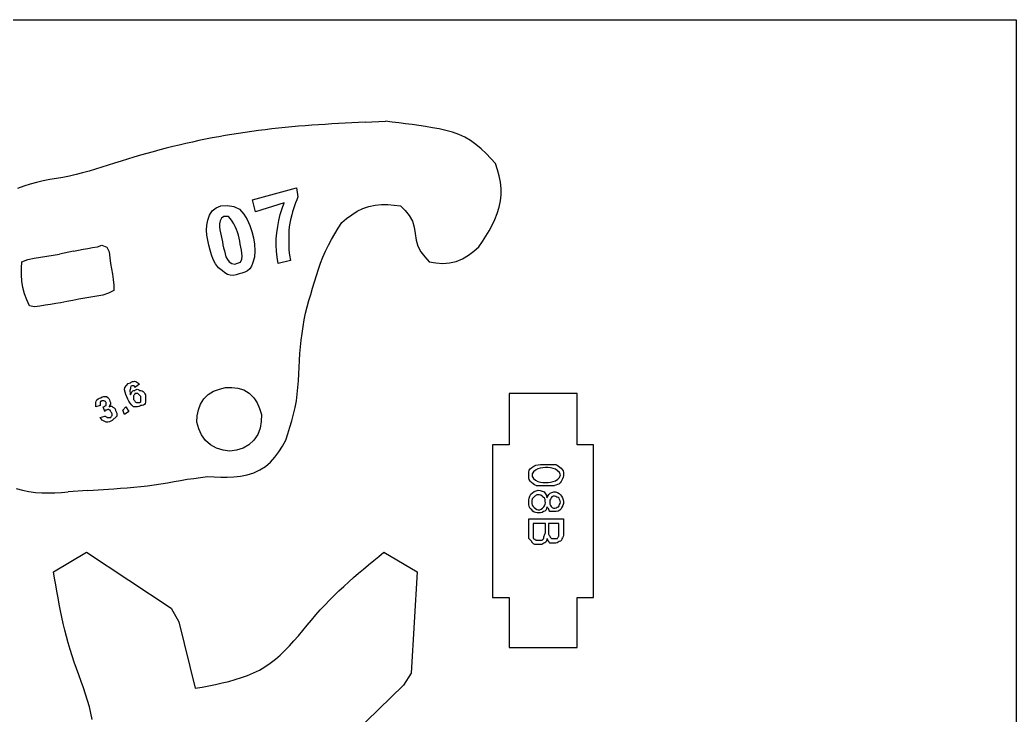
# Model space of a CAD drawing. Extents: x -314 to 250, y -186 to 186.
# Drawn here: x -189 to -134.1, y -42 to -3.6 of the extents above; entities that cross this region are included whole.
import ezdxf

# ---------------------------------------------------------------- set-up
doc = ezdxf.new("R2010")
doc.units = 0
doc.header["$MEASUREMENT"] = 0
doc.layers.get('0').update_dxf_attribs({"linetype": 'CONTINUOUS'})

msp = doc.modelspace()

# ---------------------------------------------------------------- linework, layer by layer
for p, q in [((-314.385, -3.625), (-134.055, -3.625)), ((-134.055, -3.625), (-134.055, -184.209)), ((-171.443, -9.338), (-171.812, -9.359)), ((-171.073, -9.317), (-171.443, -9.338)), ((-170.703, -9.298), (-171.073, -9.317)), ((-170.334, -9.279), (-170.703, -9.298)), ((-169.964, -9.261), (-170.334, -9.279)), ((-169.964, -9.261), (-168.854, -9.21)), ((-168.486, -9.255), (-168.854, -9.21)), ((-168.119, -9.3), (-168.486, -9.255)), ((-167.75, -9.347), (-168.119, -9.3)), ((-176.959, -9.879), (-177.324, -9.938)), ((-176.594, -9.824), (-176.959, -9.879)), ((-176.228, -9.772), (-176.594, -9.824)), ((-175.862, -9.723), (-176.228, -9.772)), ((-175.495, -9.677), (-175.862, -9.723)), ((-175.128, -9.634), (-175.495, -9.677)), ((-174.761, -9.594), (-175.128, -9.634)), ((-174.393, -9.557), (-174.761, -9.594)), ((-174.025, -9.523), (-174.393, -9.557)), ((-173.657, -9.49), (-174.025, -9.523)), ((-173.288, -9.46), (-173.657, -9.49)), ((-172.92, -9.432), (-173.288, -9.46)), ((-172.551, -9.406), (-172.92, -9.432)), ((-172.182, -9.382), (-172.551, -9.406)), ((-171.812, -9.359), (-172.182, -9.382)), ((-167.381, -9.396), (-167.75, -9.347)), ((-167.01, -9.448), (-167.381, -9.396)), ((-166.638, -9.504), (-167.01, -9.448)), ((-166.263, -9.565), (-166.638, -9.504)), ((-165.889, -9.635), (-166.263, -9.565)), ((-165.519, -9.718), (-165.889, -9.635)), ((-165.158, -9.819), (-165.519, -9.718)), ((-164.807, -9.944), (-165.158, -9.819)), ((-179.865, -10.439), (-180.226, -10.523)), ((-179.504, -10.358), (-179.865, -10.439)), ((-179.142, -10.28), (-179.504, -10.358)), ((-178.779, -10.205), (-179.142, -10.28)), ((-178.416, -10.134), (-178.779, -10.205)), ((-178.053, -10.066), (-178.416, -10.134)), ((-177.689, -10), (-178.053, -10.066)), ((-177.324, -9.938), (-177.689, -10)), ((-164.472, -10.095), (-164.807, -9.944)), ((-164.155, -10.279), (-164.472, -10.095)), ((-163.857, -10.495), (-164.155, -10.279)), ((-182.019, -10.986), (-182.376, -11.088)), ((-181.662, -10.888), (-182.019, -10.986)), ((-181.304, -10.792), (-181.662, -10.888)), ((-180.945, -10.699), (-181.304, -10.792)), ((-180.586, -10.609), (-180.945, -10.699)), ((-180.226, -10.523), (-180.586, -10.609)), ((-163.574, -10.735), (-163.857, -10.495)), ((-163.303, -10.994), (-163.574, -10.735)), ((-183.795, -11.521), (-184.148, -11.634)), ((-183.441, -11.409), (-183.795, -11.521)), ((-183.087, -11.299), (-183.441, -11.409)), ((-182.732, -11.192), (-183.087, -11.299)), ((-182.376, -11.088), (-182.732, -11.192)), ((-163.038, -11.266), (-163.303, -10.994)), ((-162.778, -11.545), (-163.038, -11.266)), ((-185.566, -12.059), (-185.924, -12.151)), ((-185.21, -11.959), (-185.566, -12.059)), ((-184.856, -11.855), (-185.21, -11.959)), ((-184.502, -11.745), (-184.856, -11.855)), ((-184.148, -11.634), (-184.502, -11.745)), ((-162.676, -11.885), (-162.778, -11.545)), ((-162.583, -12.226), (-162.676, -11.885)), ((-188.1, -12.579), (-188.457, -12.676)), ((-187.738, -12.498), (-188.1, -12.579)), ((-187.374, -12.431), (-187.738, -12.498)), ((-187.01, -12.37), (-187.374, -12.431)), ((-186.646, -12.306), (-187.01, -12.37)), ((-186.284, -12.234), (-186.646, -12.306)), ((-185.924, -12.151), (-186.284, -12.234)), ((-162.511, -12.569), (-162.583, -12.226)), ((-162.468, -12.913), (-162.511, -12.569)), ((-188.809, -12.789), (-189.155, -12.92)), ((-188.457, -12.676), (-188.809, -12.789)), ((-176.182, -13.546), (-173.768, -12.878)), ((-173.768, -12.878), (-173.682, -13.378)), ((-162.463, -13.259), (-162.468, -12.913)), ((-176.014, -14.214), (-176.182, -13.546)), ((-174.433, -13.711), (-176.014, -14.214)), ((-174.554, -14.03), (-174.433, -13.711)), ((-173.808, -13.707), (-173.871, -13.871)), ((-173.745, -13.542), (-173.808, -13.707)), ((-173.682, -13.378), (-173.745, -13.542)), ((-162.574, -13.951), (-162.501, -13.606)), ((-162.501, -13.606), (-162.463, -13.259)), ((-178.566, -14.392), (-178.41, -14.159)), ((-178.41, -14.159), (-178.188, -13.988)), ((-178.188, -13.988), (-177.929, -13.88)), ((-177.929, -13.88), (-177.574, -13.847)), ((-177.574, -13.847), (-177.223, -13.905)), ((-177.223, -13.905), (-176.905, -14.064)), ((-176.905, -14.064), (-176.662, -14.325)), ((-174.657, -14.353), (-174.554, -14.03)), ((-173.974, -14.208), (-174.016, -14.379)), ((-173.927, -14.038), (-173.974, -14.208)), ((-173.871, -13.871), (-173.927, -14.038)), ((-170.714, -14.364), (-170.419, -14.177)), ((-170.419, -14.177), (-170.102, -14.023)), ((-170.102, -14.023), (-169.768, -13.908)), ((-169.768, -13.908), (-169.422, -13.833)), ((-169.422, -13.833), (-169.072, -13.799)), ((-169.072, -13.799), (-168.722, -13.804)), ((-168.722, -13.804), (-168.373, -13.835)), ((-168.373, -13.835), (-168.024, -13.88)), ((-168.024, -13.88), (-167.764, -14.139)), ((-167.764, -14.139), (-167.535, -14.412)), ((-162.81, -14.62), (-162.679, -14.29)), ((-162.679, -14.29), (-162.574, -13.951)), ((-178.71, -14.934), (-178.661, -14.657)), ((-178.661, -14.657), (-178.566, -14.392)), ((-177.976, -14.698), (-178.011, -14.861)), ((-177.904, -14.547), (-177.976, -14.698)), ((-177.764, -14.462), (-177.904, -14.547)), ((-177.512, -14.462), (-177.764, -14.462)), ((-177.398, -14.586), (-177.512, -14.462)), ((-177.303, -14.725), (-177.398, -14.586)), ((-177.222, -14.873), (-177.303, -14.725)), ((-176.662, -14.325), (-176.478, -14.632)), ((-176.478, -14.632), (-176.336, -14.958)), ((-174.797, -15.019), (-174.735, -14.684)), ((-174.735, -14.684), (-174.657, -14.353)), ((-174.096, -14.649), (-174.152, -14.923)), ((-174.016, -14.379), (-174.096, -14.649)), ((-171.458, -15.104), (-171.268, -14.796)), ((-171.268, -14.796), (-170.995, -14.574)), ((-170.995, -14.574), (-170.714, -14.364)), ((-167.535, -14.412), (-167.365, -14.713)), ((-167.365, -14.713), (-167.27, -15.049)), ((-162.962, -14.938), (-162.81, -14.62)), ((-178.721, -15.215), (-178.71, -14.934)), ((-178.7, -15.495), (-178.721, -15.215)), ((-178.011, -14.861), (-178.008, -15.029)), ((-178.008, -15.029), (-177.985, -15.196)), ((-177.985, -15.196), (-177.954, -15.362)), ((-177.954, -15.362), (-177.919, -15.527)), ((-177.144, -15.023), (-177.222, -14.873)), ((-177.072, -15.175), (-177.144, -15.023)), ((-177.011, -15.332), (-177.072, -15.175)), ((-176.962, -15.494), (-177.011, -15.332)), ((-176.336, -14.958), (-176.226, -15.297)), ((-176.226, -15.297), (-176.142, -15.643)), ((-174.877, -15.694), (-174.847, -15.356)), ((-174.847, -15.356), (-174.797, -15.019)), ((-174.176, -15.203), (-174.184, -15.483)), ((-174.152, -14.923), (-174.176, -15.203)), ((-171.645, -15.414), (-171.458, -15.104)), ((-167.27, -15.049), (-167.218, -15.405)), ((-163.312, -15.545), (-163.131, -15.246)), ((-163.131, -15.246), (-162.962, -14.938)), ((-178.655, -15.771), (-178.7, -15.495)), ((-178.597, -16.046), (-178.655, -15.771)), ((-177.919, -15.527), (-177.885, -15.692)), ((-177.885, -15.692), (-177.851, -15.857)), ((-177.851, -15.857), (-177.817, -16.023)), ((-176.924, -15.658), (-176.962, -15.494)), ((-176.892, -15.824), (-176.924, -15.658)), ((-176.863, -15.99), (-176.892, -15.824)), ((-176.142, -15.643), (-176.082, -15.995)), ((-174.882, -16.035), (-174.877, -15.694)), ((-174.184, -15.483), (-174.185, -15.763)), ((-174.185, -15.763), (-174.183, -16.044)), ((-171.997, -16.044), (-171.826, -15.727)), ((-171.826, -15.727), (-171.645, -15.414)), ((-167.218, -15.405), (-167.164, -15.762)), ((-167.164, -15.762), (-167.066, -16.098)), ((-163.694, -16.129), (-163.501, -15.839)), ((-163.501, -15.839), (-163.312, -15.545)), ((-186.058, -16.379), (-186.838, -16.546)), ((-186.058, -16.379), (-185.797, -16.324)), ((-185.797, -16.324), (-185.535, -16.27)), ((-185.535, -16.27), (-185.274, -16.221)), ((-185.274, -16.221), (-185.012, -16.18)), ((-185.012, -16.18), (-184.75, -16.143)), ((-184.75, -16.143), (-184.507, -16.046)), ((-184.507, -16.046), (-184.234, -16.152)), ((-184.234, -16.152), (-184.106, -16.418)), ((-184.106, -16.418), (-184.062, -16.736)), ((-178.527, -16.31), (-178.597, -16.046)), ((-178.449, -16.573), (-178.527, -16.31)), ((-177.817, -16.023), (-177.782, -16.188)), ((-177.782, -16.188), (-177.742, -16.351)), ((-177.742, -16.351), (-177.698, -16.513)), ((-176.831, -16.155), (-176.863, -15.99)), ((-176.798, -16.321), (-176.831, -16.155)), ((-176.774, -16.488), (-176.798, -16.321)), ((-176.765, -16.656), (-176.774, -16.488)), ((-176.052, -16.352), (-176.083, -16.705)), ((-176.082, -15.995), (-176.052, -16.352)), ((-174.86, -16.374), (-174.882, -16.035)), ((-174.819, -16.712), (-174.86, -16.374)), ((-174.183, -16.044), (-174.175, -16.324)), ((-174.175, -16.324), (-174.149, -16.603)), ((-172.3, -16.697), (-172.156, -16.367)), ((-172.156, -16.367), (-171.997, -16.044)), ((-167.066, -16.098), (-166.899, -16.405)), ((-166.899, -16.405), (-166.682, -16.689)), ((-164.278, -16.6), (-163.98, -16.373)), ((-163.98, -16.373), (-163.694, -16.129)), ((-188.937, -17.317), (-188.919, -16.963)), ((-188.919, -16.963), (-188.589, -16.833)), ((-188.589, -16.833), (-188.243, -16.755)), ((-188.243, -16.755), (-187.538, -16.654)), ((-187.538, -16.654), (-187.188, -16.601)), ((-187.188, -16.601), (-186.838, -16.546)), ((-184.062, -16.736), (-184.02, -17.051)), ((-178.355, -16.834), (-178.449, -16.573)), ((-178.231, -17.08), (-178.355, -16.834)), ((-177.698, -16.513), (-177.653, -16.678)), ((-177.653, -16.678), (-177.576, -16.826)), ((-177.576, -16.826), (-177.469, -16.957)), ((-177.469, -16.957), (-177.333, -17.052)), ((-177.007, -17.044), (-176.857, -16.972)), ((-176.857, -16.972), (-176.78, -16.824)), ((-176.78, -16.824), (-176.765, -16.656)), ((-176.083, -16.705), (-176.182, -17.048)), ((-174.767, -17.048), (-174.819, -16.712)), ((-174.099, -16.88), (-174.767, -17.048)), ((-174.149, -16.603), (-174.099, -16.88)), ((-172.552, -17.373), (-172.431, -17.033)), ((-172.431, -17.033), (-172.3, -16.697)), ((-166.682, -16.689), (-166.44, -16.963)), ((-166.44, -16.963), (-166.066, -17.018)), ((-166.066, -17.018), (-165.693, -17.047)), ((-165.693, -17.047), (-165.32, -17.023)), ((-165.32, -17.023), (-164.952, -16.935)), ((-164.952, -16.935), (-164.602, -16.792)), ((-164.602, -16.792), (-164.278, -16.6)), ((-188.94, -17.672), (-188.937, -17.317)), ((-184.02, -17.051), (-183.964, -17.35)), ((-183.964, -17.35), (-183.909, -17.644)), ((-178.058, -17.289), (-178.231, -17.08)), ((-177.846, -17.465), (-178.058, -17.289)), ((-177.716, -17.569), (-177.846, -17.465)), ((-177.574, -17.654), (-177.716, -17.569)), ((-177.333, -17.052), (-177.169, -17.082)), ((-177.169, -17.082), (-177.007, -17.044)), ((-176.768, -17.589), (-176.93, -17.631)), ((-176.61, -17.534), (-176.768, -17.589)), ((-176.461, -17.455), (-176.61, -17.534)), ((-176.334, -17.345), (-176.461, -17.455)), ((-176.246, -17.205), (-176.334, -17.345)), ((-176.182, -17.048), (-176.246, -17.205)), ((-172.664, -17.717), (-172.552, -17.373)), ((-188.915, -18.027), (-188.94, -17.672)), ((-188.859, -18.379), (-188.915, -18.027)), ((-183.909, -17.644), (-183.869, -17.939)), ((-183.869, -17.939), (-183.849, -18.241)), ((-177.416, -17.706), (-177.574, -17.654)), ((-177.25, -17.715), (-177.416, -17.706)), ((-177.088, -17.684), (-177.25, -17.715)), ((-176.93, -17.631), (-177.088, -17.684)), ((-172.874, -18.409), (-172.771, -18.063)), ((-172.771, -18.063), (-172.664, -17.717)), ((-188.769, -18.723), (-188.859, -18.379)), ((-183.842, -18.547), (-184.14, -18.697)), ((-183.849, -18.241), (-183.842, -18.547)), ((-172.975, -18.756), (-172.874, -18.409)), ((-188.645, -19.055), (-188.769, -18.723)), ((-188.502, -19.38), (-188.645, -19.055)), ((-186.756, -19.215), (-187.045, -19.26)), ((-186.431, -19.15), (-186.756, -19.215)), ((-186.104, -19.086), (-186.431, -19.15)), ((-185.777, -19.025), (-186.104, -19.086)), ((-185.448, -18.966), (-185.777, -19.025)), ((-185.118, -18.912), (-185.448, -18.966)), ((-184.785, -18.861), (-185.118, -18.912)), ((-184.456, -18.798), (-184.785, -18.861)), ((-184.14, -18.697), (-184.456, -18.798)), ((-173.172, -19.45), (-173.074, -19.103)), ((-173.074, -19.103), (-172.975, -18.756)), ((-188.216, -19.441), (-188.502, -19.38)), ((-187.921, -19.415), (-188.216, -19.441)), ((-187.626, -19.359), (-187.921, -19.415)), ((-187.335, -19.308), (-187.626, -19.359)), ((-187.045, -19.26), (-187.335, -19.308)), ((-173.269, -19.797), (-173.172, -19.45)), ((-173.389, -20.536), (-173.33, -20.167)), ((-173.33, -20.167), (-173.269, -19.797)), ((-173.445, -20.906), (-173.389, -20.536)), ((-173.54, -21.648), (-173.495, -21.277)), ((-173.495, -21.277), (-173.445, -20.906)), ((-173.576, -22.021), (-173.54, -21.648)), ((-173.622, -22.77), (-173.603, -22.395)), ((-173.603, -22.395), (-173.576, -22.021)), ((-173.638, -23.145), (-173.622, -22.77)), ((-183.056, -23.676), (-182.926, -23.633)), ((-182.926, -23.633), (-182.875, -23.593)), ((-182.875, -23.593), (-182.818, -23.566)), ((-182.818, -23.566), (-182.755, -23.553)), ((-182.755, -23.553), (-182.691, -23.549)), ((-182.691, -23.549), (-182.628, -23.56)), ((-182.628, -23.56), (-182.57, -23.588)), ((-182.57, -23.588), (-182.519, -23.627)), ((-182.519, -23.627), (-182.472, -23.671)), ((-173.681, -23.892), (-173.656, -23.519)), ((-173.656, -23.519), (-173.638, -23.145)), ((-183.255, -24.015), (-183.228, -23.889)), ((-183.216, -24.149), (-183.255, -24.015)), ((-183.228, -23.889), (-183.147, -23.772)), ((-183.173, -24.276), (-183.216, -24.149)), ((-183.147, -23.772), (-183.056, -23.676)), ((-182.941, -24.002), (-182.964, -24.059)), ((-182.964, -24.059), (-182.956, -24.119)), ((-182.956, -24.119), (-182.939, -24.18)), ((-182.923, -23.945), (-182.941, -24.002)), ((-182.939, -24.18), (-182.93, -24.241)), ((-182.901, -23.825), (-182.923, -23.882)), ((-182.923, -23.882), (-182.923, -23.945)), ((-182.844, -23.802), (-182.901, -23.825)), ((-182.901, -24.243), (-182.874, -24.185)), ((-182.874, -24.185), (-182.842, -24.127)), ((-182.757, -23.802), (-182.844, -23.802)), ((-182.842, -24.127), (-182.799, -24.079)), ((-182.799, -24.079), (-182.741, -24.057)), ((-182.736, -23.805), (-182.757, -23.802)), ((-182.741, -24.057), (-182.675, -24.05)), ((-182.715, -23.812), (-182.736, -23.805)), ((-182.698, -23.825), (-182.715, -23.812)), ((-182.686, -23.842), (-182.698, -23.825)), ((-182.679, -23.863), (-182.686, -23.842)), ((-182.675, -23.885), (-182.679, -23.863)), ((-182.426, -23.716), (-182.675, -23.885)), ((-182.675, -24.05), (-182.638, -24.019)), ((-182.638, -24.019), (-182.597, -23.996)), ((-182.597, -23.996), (-182.551, -23.988)), ((-182.551, -23.988), (-182.504, -23.997)), ((-182.504, -23.997), (-182.463, -24.019)), ((-182.472, -23.671), (-182.426, -23.716)), ((-182.463, -24.019), (-182.426, -24.05)), ((-182.426, -24.05), (-182.352, -24.058)), ((-182.352, -24.058), (-182.281, -24.079)), ((-182.281, -24.079), (-182.22, -24.119)), ((-182.22, -24.119), (-182.169, -24.174)), ((-182.169, -24.174), (-182.128, -24.236)), ((-178.627, -24.268), (-178.336, -24.093)), ((-178.336, -24.093), (-178.016, -23.975)), ((-178.016, -23.975), (-177.681, -23.885)), ((-177.681, -23.885), (-177.332, -23.887)), ((-177.332, -23.887), (-176.991, -23.924)), ((-176.991, -23.924), (-176.666, -24.027)), ((-176.666, -24.027), (-176.369, -24.208)), ((-173.716, -24.264), (-173.681, -23.892)), ((-184.841, -24.718), (-184.819, -24.638)), ((-184.841, -24.966), (-184.841, -24.718)), ((-184.819, -24.638), (-184.773, -24.569)), ((-184.773, -24.569), (-184.712, -24.513)), ((-184.712, -24.513), (-184.638, -24.479)), ((-184.638, -24.479), (-184.559, -24.452)), ((-184.587, -24.697), (-184.59, -24.718)), ((-184.59, -24.718), (-184.59, -24.883)), ((-184.579, -24.676), (-184.587, -24.697)), ((-184.567, -24.658), (-184.579, -24.676)), ((-184.55, -24.646), (-184.567, -24.658)), ((-184.559, -24.452), (-184.488, -24.41)), ((-184.529, -24.64), (-184.55, -24.646)), ((-184.507, -24.635), (-184.529, -24.64)), ((-184.425, -24.635), (-184.507, -24.635)), ((-184.488, -24.41), (-184.409, -24.392)), ((-184.391, -24.634), (-184.425, -24.635)), ((-184.409, -24.392), (-184.323, -24.381)), ((-184.359, -24.639), (-184.391, -24.634)), ((-184.33, -24.653), (-184.359, -24.639)), ((-184.303, -24.672), (-184.33, -24.653)), ((-184.323, -24.381), (-184.244, -24.39)), ((-184.279, -24.694), (-184.303, -24.672)), ((-184.256, -24.718), (-184.279, -24.694)), ((-184.256, -24.883), (-184.256, -24.718)), ((-184.244, -24.39), (-184.179, -24.443)), ((-184.179, -24.443), (-184.112, -24.492)), ((-184.112, -24.492), (-184.083, -24.571)), ((-184.083, -24.571), (-184.052, -24.649)), ((-184.052, -24.649), (-184.028, -24.723)), ((-184.028, -24.723), (-184.031, -24.807)), ((-183.121, -24.401), (-183.173, -24.276)), ((-183.066, -24.526), (-183.121, -24.401)), ((-183.01, -24.649), (-183.066, -24.526)), ((-182.939, -24.764), (-183.01, -24.649)), ((-182.93, -24.241), (-182.926, -24.301)), ((-182.926, -24.301), (-182.901, -24.243)), ((-182.75, -24.353), (-182.757, -24.384)), ((-182.757, -24.384), (-182.757, -24.549)), ((-182.757, -24.549), (-182.732, -24.58)), ((-182.737, -24.325), (-182.75, -24.353)), ((-182.716, -24.301), (-182.737, -24.325)), ((-182.732, -24.58), (-182.708, -24.613)), ((-182.695, -24.278), (-182.716, -24.301)), ((-182.708, -24.613), (-182.686, -24.649)), ((-182.682, -24.25), (-182.695, -24.278)), ((-182.686, -24.649), (-182.664, -24.683)), ((-182.675, -24.218), (-182.682, -24.25)), ((-182.509, -24.218), (-182.675, -24.218)), ((-182.664, -24.683), (-182.632, -24.706)), ((-182.632, -24.706), (-182.592, -24.718)), ((-182.592, -24.718), (-182.426, -24.718)), ((-182.341, -24.384), (-182.509, -24.218)), ((-182.426, -24.718), (-182.404, -24.714)), ((-182.404, -24.714), (-182.383, -24.707)), ((-182.383, -24.707), (-182.365, -24.695)), ((-182.365, -24.695), (-182.352, -24.678)), ((-182.352, -24.678), (-182.344, -24.657)), ((-182.344, -24.657), (-182.341, -24.635)), ((-182.341, -24.635), (-182.341, -24.384)), ((-182.128, -24.236), (-182.093, -24.301)), ((-182.099, -24.702), (-182.117, -24.766)), ((-182.093, -24.635), (-182.099, -24.702)), ((-182.093, -24.301), (-182.093, -24.635)), ((-179.06, -24.802), (-178.873, -24.51)), ((-178.873, -24.51), (-178.627, -24.268)), ((-176.369, -24.208), (-176.119, -24.452)), ((-176.119, -24.452), (-175.932, -24.739)), ((-173.836, -24.999), (-173.767, -24.633)), ((-173.767, -24.633), (-173.716, -24.264)), ((-158.28, -24.218), (-162.028, -24.218)), ((-162.028, -24.218), (-162.028, -27.053)), ((-158.28, -27.053), (-158.28, -24.218)), ((-184.59, -24.883), (-184.841, -24.966)), ((-184.425, -24.966), (-184.393, -24.958)), ((-184.342, -25.217), (-184.425, -24.966)), ((-184.393, -24.958), (-184.364, -24.945)), ((-184.364, -24.945), (-184.341, -24.924)), ((-184.329, -25.172), (-184.342, -25.217)), ((-184.341, -24.924), (-184.317, -24.903)), ((-184.296, -25.143), (-184.329, -25.172)), ((-184.317, -24.903), (-184.288, -24.89)), ((-184.251, -25.134), (-184.296, -25.143)), ((-184.288, -24.89), (-184.256, -24.883)), ((-184.207, -25.122), (-184.251, -25.134)), ((-184.164, -25.1), (-184.207, -25.122)), ((-184.125, -25.112), (-184.164, -25.1)), ((-184.084, -25.136), (-184.125, -25.112)), ((-184.072, -24.911), (-184.09, -24.966)), ((-184.09, -24.966), (-184.028, -24.92)), ((-184.04, -25.149), (-184.084, -25.136)), ((-184.031, -24.807), (-184.072, -24.911)), ((-184.017, -25.187), (-184.04, -25.149)), ((-184.028, -24.92), (-183.946, -24.916)), ((-184.002, -25.23), (-184.017, -25.187)), ((-183.974, -25.266), (-184.002, -25.23)), ((-183.946, -25.303), (-183.974, -25.266)), ((-183.946, -24.916), (-183.903, -24.98)), ((-183.903, -24.98), (-183.819, -25.005)), ((-183.819, -25.005), (-183.774, -25.075)), ((-183.774, -25.075), (-183.748, -25.153)), ((-183.748, -25.153), (-183.705, -25.224)), ((-183.705, -25.224), (-183.681, -25.303)), ((-183.343, -25.135), (-183.174, -24.966)), ((-183.257, -25.383), (-183.343, -25.135)), ((-183.009, -25.217), (-183.257, -25.383)), ((-183.174, -24.966), (-183.009, -25.217)), ((-182.852, -24.869), (-182.939, -24.764)), ((-182.757, -24.966), (-182.852, -24.869)), ((-182.686, -24.965), (-182.757, -24.966)), ((-182.613, -24.964), (-182.686, -24.965)), ((-182.541, -24.96), (-182.613, -24.964)), ((-182.469, -24.947), (-182.541, -24.96)), ((-182.403, -24.92), (-182.469, -24.947)), ((-182.341, -24.883), (-182.403, -24.92)), ((-182.274, -24.877), (-182.341, -24.883)), ((-182.21, -24.859), (-182.274, -24.877)), ((-182.155, -24.821), (-182.21, -24.859)), ((-182.117, -24.766), (-182.155, -24.821)), ((-179.234, -25.459), (-179.177, -25.123)), ((-179.177, -25.123), (-179.06, -24.802)), ((-175.932, -24.739), (-175.795, -25.054)), ((-175.795, -25.054), (-175.684, -25.383)), ((-173.92, -25.362), (-173.836, -24.999)), ((-184.59, -25.551), (-184.342, -25.469)), ((-184.544, -25.626), (-184.59, -25.551)), ((-184.485, -25.686), (-184.544, -25.626)), ((-184.411, -25.73), (-184.485, -25.686)), ((-184.334, -25.774), (-184.411, -25.73)), ((-184.342, -25.469), (-184.31, -25.476)), ((-184.254, -25.803), (-184.334, -25.774)), ((-184.31, -25.476), (-184.281, -25.489)), ((-184.281, -25.489), (-184.257, -25.509)), ((-184.257, -25.509), (-184.233, -25.531)), ((-184.168, -25.799), (-184.254, -25.803)), ((-184.233, -25.531), (-184.205, -25.544)), ((-184.205, -25.544), (-184.173, -25.551)), ((-184.173, -25.551), (-184.008, -25.551)), ((-184.084, -25.782), (-184.168, -25.799)), ((-184.003, -25.754), (-184.084, -25.782)), ((-184.008, -25.551), (-183.995, -25.506)), ((-183.925, -25.717), (-184.003, -25.754)), ((-183.995, -25.506), (-183.969, -25.47)), ((-183.969, -25.47), (-183.939, -25.435)), ((-183.931, -25.346), (-183.946, -25.303)), ((-183.939, -25.435), (-183.925, -25.391)), ((-183.925, -25.391), (-183.931, -25.346)), ((-183.674, -25.469), (-183.925, -25.717)), ((-183.681, -25.303), (-183.676, -25.386)), ((-183.676, -25.386), (-183.674, -25.469)), ((-179.262, -25.803), (-179.234, -25.459)), ((-179.146, -26.164), (-179.262, -25.803)), ((-175.709, -25.76), (-175.77, -26.127)), ((-175.684, -25.383), (-175.709, -25.76)), ((-174.123, -26.084), (-174.017, -25.724)), ((-174.017, -25.724), (-173.92, -25.362)), ((-178.998, -26.505), (-179.146, -26.164)), ((-175.77, -26.127), (-175.899, -26.474)), ((-174.235, -26.443), (-174.123, -26.084)), ((-178.786, -26.807), (-178.998, -26.505)), ((-178.505, -27.056), (-178.786, -26.807)), ((-176.109, -26.787), (-176.385, -27.046)), ((-175.899, -26.474), (-176.109, -26.787)), ((-174.541, -27.127), (-174.35, -26.802)), ((-174.35, -26.802), (-174.235, -26.443)), ((-178.173, -27.241), (-178.505, -27.056)), ((-177.814, -27.354), (-178.173, -27.241)), ((-177.441, -27.393), (-177.814, -27.354)), ((-177.067, -27.354), (-177.441, -27.393)), ((-176.71, -27.237), (-177.067, -27.354)), ((-176.385, -27.046), (-176.71, -27.237)), ((-174.956, -27.741), (-174.74, -27.443)), ((-174.74, -27.443), (-174.541, -27.127)), ((-162.028, -27.053), (-162.944, -27.053)), ((-162.944, -27.053), (-162.944, -35.473)), ((-157.368, -27.053), (-158.28, -27.053)), ((-157.368, -35.473), (-157.368, -27.053)), ((-175.474, -28.245), (-175.198, -28.011)), ((-175.198, -28.011), (-174.956, -27.741)), ((-176.124, -28.589), (-175.786, -28.437)), ((-175.786, -28.437), (-175.474, -28.245)), ((-160.945, -28.661), (-160.94, -28.557)), ((-160.94, -28.557), (-160.918, -28.454)), ((-160.918, -28.454), (-160.863, -28.369)), ((-160.863, -28.369), (-160.781, -28.303)), ((-160.781, -28.303), (-160.671, -28.228)), ((-160.681, -28.539), (-160.764, -28.655)), ((-160.577, -28.442), (-160.681, -28.539)), ((-160.671, -28.228), (-160.553, -28.173)), ((-160.45, -28.376), (-160.577, -28.442)), ((-160.553, -28.173), (-160.424, -28.148)), ((-160.313, -28.335), (-160.45, -28.376)), ((-160.424, -28.148), (-160.292, -28.138)), ((-160.172, -28.313), (-160.313, -28.335)), ((-160.292, -28.138), (-160.16, -28.135)), ((-160.03, -28.303), (-160.172, -28.313)), ((-160.16, -28.135), (-160.03, -28.134)), ((-160.03, -28.134), (-159.448, -28.134)), ((-159.887, -28.31), (-160.03, -28.303)), ((-159.745, -28.325), (-159.887, -28.31)), ((-159.605, -28.353), (-159.745, -28.325)), ((-159.471, -28.402), (-159.605, -28.353)), ((-159.352, -28.48), (-159.471, -28.402)), ((-159.448, -28.134), (-159.37, -28.179)), ((-159.37, -28.179), (-159.295, -28.228)), ((-159.256, -28.586), (-159.352, -28.48)), ((-159.295, -28.228), (-159.224, -28.283)), ((-159.224, -28.283), (-159.157, -28.342)), ((-159.157, -28.342), (-159.095, -28.407)), ((-159.095, -28.407), (-159.051, -28.485)), ((-159.051, -28.485), (-159.035, -28.574)), ((-159.035, -28.574), (-159.031, -28.663)), ((-180.886, -29.14), (-180.52, -29.076)), ((-180.52, -29.076), (-180.153, -29.013)), ((-180.153, -29.013), (-179.786, -28.954)), ((-179.786, -28.954), (-179.417, -28.9)), ((-179.417, -28.9), (-179.049, -28.85)), ((-179.049, -28.85), (-178.68, -28.802)), ((-178.68, -28.802), (-178.312, -28.824)), ((-178.312, -28.824), (-177.945, -28.84)), ((-177.945, -28.84), (-177.578, -28.842)), ((-177.578, -28.842), (-177.211, -28.824)), ((-177.211, -28.824), (-176.845, -28.78)), ((-176.845, -28.78), (-176.481, -28.703)), ((-176.481, -28.703), (-176.124, -28.589)), ((-160.946, -28.765), (-160.945, -28.661)), ((-160.942, -28.869), (-160.946, -28.765)), ((-160.92, -28.97), (-160.942, -28.869)), ((-160.861, -29.056), (-160.92, -28.97)), ((-160.787, -29.128), (-160.861, -29.056)), ((-160.706, -29.194), (-160.787, -29.128)), ((-160.764, -28.655), (-160.761, -28.793)), ((-160.761, -28.793), (-160.674, -28.906)), ((-160.674, -28.906), (-160.568, -29.001)), ((-160.568, -29.001), (-160.441, -29.066)), ((-160.441, -29.066), (-160.304, -29.106)), ((-160.304, -29.106), (-160.163, -29.129)), ((-160.163, -29.129), (-160.02, -29.137)), ((-160.02, -29.137), (-159.878, -29.131)), ((-159.878, -29.131), (-159.736, -29.113)), ((-159.736, -29.113), (-159.596, -29.083)), ((-159.596, -29.083), (-159.463, -29.033)), ((-159.463, -29.033), (-159.346, -28.951)), ((-159.346, -28.951), (-159.251, -28.845)), ((-159.197, -28.715), (-159.256, -28.586)), ((-159.251, -28.845), (-159.197, -28.715)), ((-159.155, -29.082), (-159.214, -29.152)), ((-159.124, -28.999), (-159.155, -29.082)), ((-159.081, -28.921), (-159.124, -28.999)), ((-159.04, -28.843), (-159.081, -28.921)), ((-159.032, -28.753), (-159.04, -28.843)), ((-159.031, -28.663), (-159.032, -28.753)), ((-189.221, -29.466), (-188.874, -29.559)), ((-188.874, -29.559), (-188.524, -29.629)), ((-188.524, -29.629), (-188.17, -29.676)), ((-188.17, -29.676), (-187.812, -29.699)), ((-187.089, -29.695), (-186.726, -29.676)), ((-186.726, -29.676), (-186.362, -29.651)), ((-185.278, -29.572), (-186.362, -29.651)), ((-185.278, -29.572), (-183.842, -29.47)), ((-183.842, -29.47), (-183.47, -29.446)), ((-183.47, -29.446), (-183.099, -29.419)), ((-183.099, -29.419), (-182.728, -29.39)), ((-182.728, -29.39), (-182.358, -29.354)), ((-182.358, -29.354), (-181.989, -29.312)), ((-181.989, -29.312), (-181.62, -29.261)), ((-181.62, -29.261), (-181.253, -29.203)), ((-181.253, -29.203), (-180.886, -29.14)), ((-160.747, -29.69), (-160.647, -29.627)), ((-160.62, -29.251), (-160.706, -29.194)), ((-160.647, -29.627), (-160.538, -29.582)), ((-160.529, -29.302), (-160.62, -29.251)), ((-160.538, -29.582), (-160.423, -29.554)), ((-160.529, -29.302), (-159.53, -29.302)), ((-160.423, -29.554), (-160.306, -29.565)), ((-160.306, -29.565), (-160.198, -29.614)), ((-160.198, -29.614), (-160.089, -29.652)), ((-160.089, -29.652), (-160.016, -29.748)), ((-159.666, -29.685), (-159.57, -29.643)), ((-159.57, -29.643), (-159.464, -29.639)), ((-159.444, -29.278), (-159.53, -29.302)), ((-159.464, -29.639), (-159.364, -29.672)), ((-159.363, -29.24), (-159.444, -29.278)), ((-159.364, -29.672), (-159.275, -29.73)), ((-159.277, -29.216), (-159.363, -29.24)), ((-159.214, -29.152), (-159.277, -29.216)), ((-187.812, -29.699), (-187.451, -29.704)), ((-187.451, -29.704), (-187.089, -29.695)), ((-160.946, -30.223), (-160.944, -30.105)), ((-160.943, -30.34), (-160.946, -30.223)), ((-160.944, -30.105), (-160.929, -29.987)), ((-160.929, -29.987), (-160.892, -29.875)), ((-160.892, -29.875), (-160.83, -29.774)), ((-160.83, -29.774), (-160.747, -29.69)), ((-160.775, -30.122), (-160.781, -30.209)), ((-160.781, -30.209), (-160.778, -30.296)), ((-160.748, -30.039), (-160.775, -30.122)), ((-160.694, -29.97), (-160.748, -30.039)), ((-160.612, -29.888), (-160.694, -29.97)), ((-160.577, -29.859), (-160.612, -29.888)), ((-160.539, -29.834), (-160.577, -29.859)), ((-160.498, -29.818), (-160.539, -29.834)), ((-160.454, -29.809), (-160.498, -29.818)), ((-160.409, -29.805), (-160.454, -29.809)), ((-160.364, -29.805), (-160.409, -29.805)), ((-160.28, -29.829), (-160.364, -29.805)), ((-160.208, -29.879), (-160.28, -29.829)), ((-160.147, -29.941), (-160.208, -29.879)), ((-160.077, -29.995), (-160.147, -29.941)), ((-160.036, -30.066), (-160.077, -29.995)), ((-160.031, -30.157), (-160.036, -30.066)), ((-160.029, -30.243), (-160.031, -30.157)), ((-160.016, -29.748), (-159.964, -29.852)), ((-159.964, -29.852), (-159.947, -29.97)), ((-159.947, -29.97), (-159.885, -29.885)), ((-159.885, -29.885), (-159.837, -29.79)), ((-159.837, -29.79), (-159.769, -29.713)), ((-159.775, -30.109), (-159.781, -30.183)), ((-159.781, -30.183), (-159.781, -30.257)), ((-159.748, -30.041), (-159.775, -30.109)), ((-159.769, -29.713), (-159.666, -29.685)), ((-159.702, -29.982), (-159.748, -30.041)), ((-159.673, -29.914), (-159.702, -29.982)), ((-159.604, -29.89), (-159.673, -29.914)), ((-159.53, -29.888), (-159.604, -29.89)), ((-159.458, -29.905), (-159.53, -29.888)), ((-159.393, -29.938), (-159.458, -29.905)), ((-159.317, -29.956), (-159.393, -29.938)), ((-159.27, -29.997), (-159.317, -29.956)), ((-159.275, -29.73), (-159.198, -29.803)), ((-159.253, -30.074), (-159.27, -29.997)), ((-159.218, -30.139), (-159.253, -30.074)), ((-159.197, -30.21), (-159.218, -30.139)), ((-159.209, -30.283), (-159.197, -30.21)), ((-159.198, -29.803), (-159.133, -29.886)), ((-159.133, -29.886), (-159.083, -29.979)), ((-159.083, -29.979), (-159.05, -30.079)), ((-159.05, -30.079), (-159.033, -30.183)), ((-159.033, -30.183), (-159.036, -30.289)), ((-160.926, -30.459), (-160.943, -30.34)), ((-160.872, -30.561), (-160.926, -30.459)), ((-160.781, -30.638), (-160.872, -30.561)), ((-160.724, -30.71), (-160.781, -30.638)), ((-160.778, -30.296), (-160.758, -30.381)), ((-160.758, -30.381), (-160.709, -30.453)), ((-160.655, -30.764), (-160.724, -30.71)), ((-160.709, -30.453), (-160.648, -30.516)), ((-160.569, -30.791), (-160.655, -30.764)), ((-160.648, -30.516), (-160.581, -30.571)), ((-160.581, -30.571), (-160.504, -30.613)), ((-160.504, -30.613), (-160.419, -30.637)), ((-160.419, -30.637), (-160.332, -30.632)), ((-160.332, -30.632), (-160.253, -30.596)), ((-160.253, -30.596), (-160.185, -30.54)), ((-160.137, -30.736), (-160.211, -30.786)), ((-160.185, -30.54), (-160.122, -30.48)), ((-160.054, -30.702), (-160.137, -30.736)), ((-160.122, -30.48), (-160.068, -30.412)), ((-160.068, -30.412), (-160.037, -30.33)), ((-159.988, -30.645), (-160.054, -30.702)), ((-160.037, -30.33), (-160.029, -30.243)), ((-159.958, -30.558), (-159.988, -30.645)), ((-159.947, -30.469), (-159.958, -30.558)), ((-159.916, -30.509), (-159.947, -30.469)), ((-159.888, -30.55), (-159.916, -30.509)), ((-159.888, -30.55), (-159.841, -30.64)), ((-159.813, -30.681), (-159.841, -30.64)), ((-159.781, -30.721), (-159.813, -30.681)), ((-159.781, -30.257), (-159.774, -30.331)), ((-159.53, -30.721), (-159.781, -30.721)), ((-159.774, -30.331), (-159.749, -30.4)), ((-159.749, -30.4), (-159.705, -30.46)), ((-159.705, -30.46), (-159.649, -30.508)), ((-159.649, -30.508), (-159.583, -30.542)), ((-159.583, -30.542), (-159.51, -30.551)), ((-159.425, -30.72), (-159.53, -30.721)), ((-159.51, -30.551), (-159.44, -30.527)), ((-159.44, -30.527), (-159.374, -30.493)), ((-159.32, -30.707), (-159.425, -30.72)), ((-159.374, -30.493), (-159.298, -30.479)), ((-159.224, -30.663), (-159.32, -30.707)), ((-159.298, -30.479), (-159.266, -30.421)), ((-159.266, -30.421), (-159.244, -30.348)), ((-159.244, -30.348), (-159.209, -30.283)), ((-159.158, -30.582), (-159.224, -30.663)), ((-159.113, -30.485), (-159.158, -30.582)), ((-159.066, -30.39), (-159.113, -30.485)), ((-159.036, -30.289), (-159.066, -30.39)), ((-160.946, -31.137), (-159.031, -31.137)), ((-160.946, -32.222), (-160.946, -31.137)), ((-160.478, -30.802), (-160.569, -30.791)), ((-160.389, -30.804), (-160.478, -30.802)), ((-160.3, -30.802), (-160.389, -30.804)), ((-160.211, -30.786), (-160.3, -30.802)), ((-159.031, -31.137), (-159.031, -31.888)), ((-160.03, -31.389), (-160.694, -31.389)), ((-160.694, -31.389), (-160.694, -31.888)), ((-160.03, -31.888), (-160.03, -31.389)), ((-159.283, -31.389), (-159.864, -31.389)), ((-159.864, -31.389), (-159.864, -31.805)), ((-159.864, -31.805), (-159.863, -31.857)), ((-159.863, -31.857), (-159.861, -31.911)), ((-159.283, -31.805), (-159.283, -31.389)), ((-159.283, -32.053), (-159.283, -31.805)), ((-160.781, -32.388), (-160.946, -32.222)), ((-160.768, -32.428), (-160.781, -32.388)), ((-160.745, -32.459), (-160.768, -32.428)), ((-160.694, -31.888), (-160.694, -32.053)), ((-160.694, -32.053), (-160.694, -32.222)), ((-160.694, -32.222), (-160.663, -32.23)), ((-160.663, -32.23), (-160.635, -32.242)), ((-160.635, -32.242), (-160.612, -32.264)), ((-160.612, -32.264), (-160.589, -32.285)), ((-160.589, -32.285), (-160.56, -32.298)), ((-160.56, -32.298), (-160.529, -32.305)), ((-160.529, -32.305), (-160.364, -32.305)), ((-160.364, -32.305), (-160.196, -32.305)), ((-160.196, -32.305), (-160.159, -32.269)), ((-160.159, -32.269), (-160.128, -32.229)), ((-160.128, -32.229), (-160.113, -32.18)), ((-160.113, -32.18), (-160.112, -32.129)), ((-160.112, -32.129), (-160.101, -32.079)), ((-160.101, -32.079), (-160.081, -32.032)), ((-160.081, -32.032), (-160.058, -31.986)), ((-160.058, -31.986), (-160.041, -31.938)), ((-160.001, -32.415), (-160.054, -32.452)), ((-160.041, -31.938), (-160.03, -31.888)), ((-159.969, -32.353), (-160.001, -32.415)), ((-159.954, -32.288), (-159.969, -32.353)), ((-159.947, -32.222), (-159.954, -32.288)), ((-159.916, -32.261), (-159.947, -32.222)), ((-159.888, -32.302), (-159.916, -32.261)), ((-159.841, -32.39), (-159.888, -32.302)), ((-159.861, -31.911), (-159.861, -31.97)), ((-159.861, -31.97), (-159.845, -32.021)), ((-159.845, -32.021), (-159.794, -32.044)), ((-159.813, -32.431), (-159.841, -32.39)), ((-159.794, -32.044), (-159.778, -32.087)), ((-159.778, -32.087), (-159.768, -32.142)), ((-159.768, -32.142), (-159.734, -32.184)), ((-159.734, -32.184), (-159.696, -32.222)), ((-159.696, -32.222), (-159.53, -32.222)), ((-159.53, -32.222), (-159.365, -32.222)), ((-159.323, -32.415), (-159.384, -32.454)), ((-159.365, -32.222), (-159.358, -32.19)), ((-159.358, -32.19), (-159.345, -32.161)), ((-159.345, -32.161), (-159.324, -32.137)), ((-159.324, -32.137), (-159.303, -32.114)), ((-159.26, -32.38), (-159.323, -32.415)), ((-159.303, -32.114), (-159.29, -32.085)), ((-159.29, -32.085), (-159.283, -32.053)), ((-159.19, -32.358), (-159.26, -32.38)), ((-159.139, -32.304), (-159.19, -32.358)), ((-159.118, -32.234), (-159.139, -32.304)), ((-159.081, -32.172), (-159.118, -32.234)), ((-159.045, -32.108), (-159.081, -32.172)), ((-159.035, -32.035), (-159.045, -32.108)), ((-159.032, -31.961), (-159.035, -32.035)), ((-159.031, -31.888), (-159.032, -31.961)), ((-187.173, -34.054), (-185.341, -32.97)), ((-185.341, -32.97), (-180.677, -36.056)), ((-169.22, -33.201), (-168.94, -32.97)), ((-168.94, -32.97), (-167.108, -34.054)), ((-160.711, -32.481), (-160.745, -32.459)), ((-160.675, -32.503), (-160.711, -32.481)), ((-160.643, -32.527), (-160.675, -32.503)), ((-160.612, -32.553), (-160.643, -32.527)), ((-160.364, -32.553), (-160.612, -32.553)), ((-160.298, -32.551), (-160.364, -32.553)), ((-160.231, -32.542), (-160.298, -32.551)), ((-160.172, -32.512), (-160.231, -32.542)), ((-160.118, -32.473), (-160.172, -32.512)), ((-160.054, -32.452), (-160.118, -32.473)), ((-159.781, -32.47), (-159.813, -32.431)), ((-159.53, -32.47), (-159.781, -32.47)), ((-159.457, -32.468), (-159.53, -32.47)), ((-159.384, -32.454), (-159.457, -32.468)), ((-169.779, -33.664), (-169.5, -33.432)), ((-169.5, -33.432), (-169.22, -33.201)), ((-187.111, -34.412), (-187.173, -34.054)), ((-170.334, -34.135), (-170.057, -33.899)), ((-170.057, -33.899), (-169.779, -33.664)), ((-167.108, -34.054), (-167.441, -39.64)), ((-187.049, -34.77), (-187.111, -34.412)), ((-171.151, -34.86), (-170.881, -34.615)), ((-170.881, -34.615), (-170.608, -34.373)), ((-170.608, -34.373), (-170.334, -34.135)), ((-186.985, -35.128), (-187.049, -34.77)), ((-186.92, -35.485), (-186.985, -35.128)), ((-171.682, -35.363), (-171.418, -35.109)), ((-171.418, -35.109), (-171.151, -34.86)), ((-186.852, -35.842), (-186.92, -35.485)), ((-172.198, -35.886), (-171.942, -35.622)), ((-171.942, -35.622), (-171.682, -35.363)), ((-162.944, -35.473), (-162.028, -35.473)), ((-162.028, -35.473), (-162.028, -38.225)), ((-158.28, -35.473), (-157.368, -35.473)), ((-158.28, -38.225), (-158.28, -35.473)), ((-186.781, -36.199), (-186.852, -35.842)), ((-186.706, -36.556), (-186.781, -36.199)), ((-180.677, -36.056), (-180.261, -36.806)), ((-172.696, -36.434), (-172.449, -36.157)), ((-172.449, -36.157), (-172.198, -35.886)), ((-186.628, -36.912), (-186.706, -36.556)), ((-180.261, -36.806), (-179.345, -40.474)), ((-173.178, -37.003), (-172.939, -36.717)), ((-172.939, -36.717), (-172.696, -36.434)), ((-186.544, -37.268), (-186.628, -36.912)), ((-186.455, -37.624), (-186.544, -37.268)), ((-173.657, -37.575), (-173.417, -37.29)), ((-173.417, -37.29), (-173.178, -37.003)), ((-186.359, -37.978), (-186.455, -37.624)), ((-174.146, -38.128), (-173.9, -37.855)), ((-173.9, -37.855), (-173.657, -37.575)), ((-186.257, -38.332), (-186.359, -37.978)), ((-186.148, -38.686), (-186.257, -38.332)), ((-174.658, -38.641), (-174.398, -38.391)), ((-174.398, -38.391), (-174.146, -38.128)), ((-162.028, -38.225), (-158.28, -38.225)), ((-186.03, -39.039), (-186.148, -38.686)), ((-175.208, -39.094), (-174.928, -38.877)), ((-174.928, -38.877), (-174.658, -38.641)), ((-185.906, -39.391), (-186.03, -39.039)), ((-185.777, -39.742), (-185.906, -39.391)), ((-176.126, -39.624), (-175.808, -39.468)), ((-175.808, -39.468), (-175.501, -39.292)), ((-175.501, -39.292), (-175.208, -39.094)), ((-185.648, -40.093), (-185.777, -39.742)), ((-185.521, -40.444), (-185.648, -40.093)), ((-177.861, -40.181), (-177.499, -40.093)), ((-177.499, -40.093), (-177.144, -39.995)), ((-177.144, -39.995), (-176.796, -39.886)), ((-176.796, -39.886), (-176.456, -39.763)), ((-176.456, -39.763), (-176.126, -39.624)), ((-167.441, -39.64), (-167.855, -40.308)), ((-185.4, -40.794), (-185.521, -40.444)), ((-179.345, -40.474), (-178.971, -40.405)), ((-178.971, -40.405), (-178.598, -40.335)), ((-178.598, -40.335), (-178.228, -40.261)), ((-178.228, -40.261), (-177.861, -40.181)), ((-167.855, -40.308), (-170.604, -42.977)), ((-185.287, -41.145), (-185.4, -40.794)), ((-185.186, -41.495), (-185.287, -41.145)), ((-185.1, -41.846), (-185.186, -41.495)), ((-185.032, -42.197), (-185.1, -41.846))]:
    msp.add_line(p, q)

doc.saveas('drawing.dxf')
